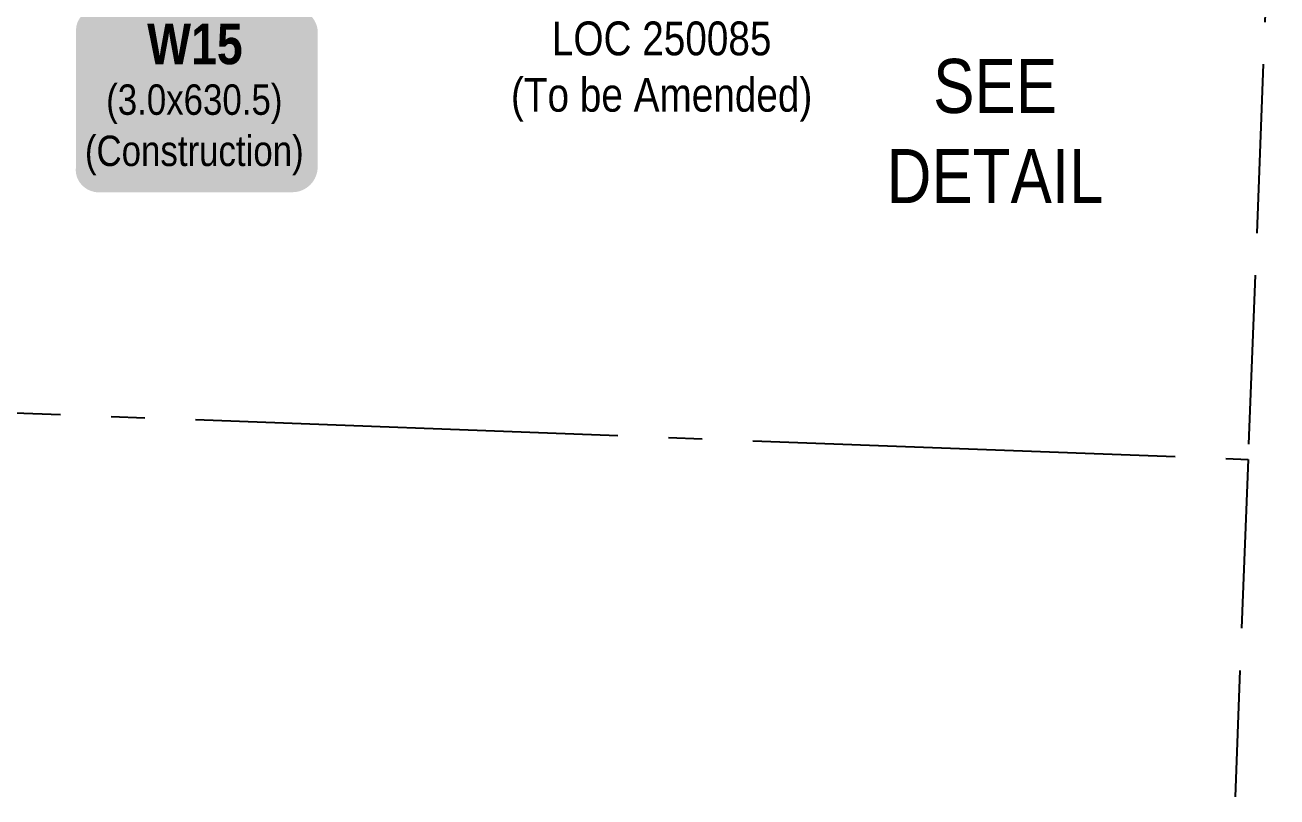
# Model space of a CAD drawing. Extents: x 328899 to 333357, y 6155734 to 6158534.
# Drawn here: x 332038.7 to 332409, y 6156530.1 to 6156758.6 of the extents above; entities that cross this region are included whole.
import ezdxf

# ---------------------------------------------------------------- set-up
doc = ezdxf.new("R2010")
doc.units = 0
doc.header["$LTSCALE"] = 5
doc.header["$PDSIZE"] = 0.5
doc.linetypes.add('foc-QUARTERLINE', pattern=[33, 25, -3, 2, -3])
doc.linetypes.add('foc-UNSURVEYED', pattern=[12.5, 10, -2.5])
doc.layers.get('Defpoints').update_dxf_attribs({"color": 9})
doc.layers.add('C-RW-T', color=13, linetype='Continuous', lineweight=9)
for name, color, linetype in [('DETAIL-T', 7, 'Continuous'), ('L-QSEC', 8, 'foc-QUARTERLINE'), ('L-USEC', 7, 'foc-UNSURVEYED'), ('P-TEMP-BLOCKS', 250, 'Continuous')]:
    doc.layers.add(name, color=color, linetype=linetype)
doc.styles.add('80', font='ARIALN.TTF', dxfattribs={"height": 10})
doc.styles.add('80CG', font='ARIALN.TTF', dxfattribs={"height": 10})
doc.styles.add('BOLD', font='ARIALNB.TTF')
doc.dimstyles.new('Compass 5 000', dxfattribs={"dimscale": 5, "dimtxt": 9, "dimasz": 2, "dimexe": 0.2, "dimexo": 0.0625, "dimgap": 0.5, "dimtad": 0, "dimtih": 1, "dimtoh": 1, "dimzin": 0, "dimdsep": 46, "dimtxsty": '80CG', "dimcen": 0.1, "dimse1": 1, "dimse2": 1, "dimclrd": 256, "dimclrt": 256, "dimaunit": 1, "dimadec": 4, "dimazin": 0, "dimtfac": 0.06, "dimtofl": 0, "dimtmove": 0, "dimatfit": 1, "dimfxl": 0.2, "dimtolj": 1, "dimtzin": 0, "dimlwd": -1, "dimarcsym": 0})

# ---------------------------------------------------------------- blocks, each defined once
blk = doc.blocks.new('*U39')
h = blk.add_hatch(color=111)
edge = h.paths.add_edge_path()
edge.add_line((-28.99999999999999, -34.03712297230959), (28.99999999999998, -34.03712297230959))
edge.add_arc((28.99999999999998, -28.03712297230959), 6, 270, 360)
edge.add_line((34.99999999999998, -28.03712297230959), (34.99999999999999, 12.5))
edge.add_arc((28.99999999999999, 12.5), 6, 0, 90)
edge.add_line((28.99999999999999, 18.5), (-28.99999999999999, 18.5))
edge.add_arc((-28.99999999999999, 12.5), 6, 90, 180)
edge.add_line((-34.99999999999999, 12.5), (-34.99999999999999, -28.03712297230959))
edge.add_arc((-28.99999999999999, -28.03712297230959), 6, 180, 270)
at = {"flags": 128}
blk.add_lwpolyline([(-95.4725260975471, 115.2478375436046, 0, 7.499999999999998, 0), (-3.398394867633905e-15, 0, 0, 0, 0)], format="xyseb", dxfattribs=at)
at = {"color": 250, "flags": 128}
blk.add_lwpolyline([(-28.99999999999999, -34.03712297230959, 3, 3, 0), (28.99999999999998, -34.03712297230959, 3, 3, 0.414213562373095), (34.99999999999998, -28.03712297230959, 3, 3, 0), (34.99999999999999, 12.5, 3, 0, 0.414213562373095), (28.99999999999999, 18.5, 0, 0, 0), (-28.99999999999999, 18.5, 0, 0, 0.414213562373095), (-34.99999999999999, 12.5, 0, 0, 0), (-34.99999999999999, -28.03712297230959, 0, 3, 0.414213562373095)], format="xyseb", close=True, dxfattribs=at)
at = {"color": 250}
for tag, p, height, style in [('TEMP_AREA_W1_001', (-9.212824010914055, 2.244292974654144), 12, 'BOLD'), ('ENTER_TEXT_001', (-30.65893587994544, -12.62358668049049), 9, '80')]:
    blk.add_attdef(tag, p, '', height=height, dxfattribs=dict(at, style=style))
blk = doc.blocks.new('*D46')
at = {"layer": 'C-RW-T', "transparency": 16777216}
for p, q in [((332106.5934018739, 6156897.322097034), (332102.3300781571, 6156906.367762896)), ((332121.5136569305, 6156865.665190174), (332170.6367057618, 6156761.438836424)), ((332170.6367057618, 6156761.438836424), (332180.6367057622, 6156761.438836424))]:
    blk.add_line(p, q, dxfattribs=at)
for points in [[(332108.1010128511, 6156898.032650987), (332105.0857908973, 6156896.611543082), (332110.8567255903, 6156888.276431172)], [(332123.0212679077, 6156866.375744127), (332120.0060459538, 6156864.954636222), (332117.2503332137, 6156874.710856036)]]:
    blk.add_solid(points, dxfattribs=at)
at = {"layer": 'Defpoints', "color": 0, "transparency": 16777216}
for p in [(332154.6855155188, 6156908.933431158), (332161.0791231422, 6156895.367856022), (332117.2503332137, 6156874.710856036)]:
    blk.add_point(p, dxfattribs=at)
at = {"layer": 'C-RW-T', "transparency": 16777216, "insert": (332227.018015448, 6156761.438836424), "char_height": 10, "attachment_point": 5, "style": '80CG'}
blk.add_mtext('\\A1;CNRL\\P20.00 A/R\\PLOC 250085\\P(To be Amended)', dxfattribs=at)

msp = doc.modelspace()

# ---------------------------------------------------------------- linework, layer by layer
at = {"layer": 'L-QSEC', "flags": 128}
msp.add_lwpolyline([(331594.5002907182, 6156660.460317033), (332400.4901512678, 6156630.040796827)], dxfattribs=at)
at = {"layer": 'L-USEC', "flags": 128}
for points in [[(332431.2050559427, 6157433.956128255), (332415.847708017, 6157031.99835182), (332400.4901512678, 6156630.040796827)], [(332400.4901512678, 6156630.040796827), (332396.6735217097, 6156530.133304159)]]:
    msp.add_lwpolyline(points, dxfattribs=at)

# ---------------------------------------------------------------- block references
at = {"layer": 'P-TEMP-BLOCKS'}
ref = msp.add_blockref('*U39', (332088.7703177119, 6156744.619271072), dxfattribs=dict(at, xscale=0.99980356, yscale=0.99980356, zscale=0.99980356))
ref.add_attrib('TEMP_AREA_W1_001', 'W15', (332074.8289913997, 6156746.965422315), dxfattribs={"layer": '0', "color": 250, "height": 11.99764271999999, "style": 'BOLD'})
ref.add_attrib('ENTER_TEXT_001', '(3.0x630.5)', (332062.6993827939, 6156731.998164169), dxfattribs={"layer": '0', "color": 250, "height": 8.998232039999994, "style": '80'})
ref.add_attrib('ENTER_TEXT_002', '(Construction)', (332056.4079859037, 6156716.841524117), dxfattribs={"layer": '0', "color": 250, "height": 8.998232039999994, "style": '80'})

# ---------------------------------------------------------------- texts
at = {"layer": 'DETAIL-T', "color": 3, "insert": (332325.6691073352, 6156727.209052579), "char_height": 15.9968569599996, "width": 74.16452784839784, "attachment_point": 5, "style": '80CG', "bg_fill": 3, "box_fill_scale": 1.2, "bg_fill_color": 256, "bg_fill_transparency": 0}
msp.add_mtext('SEE\\PDETAIL', dxfattribs=at)

# ---------------------------------------------------------------- dimensions: what is measured, and where the dimension line sits
at = {"layer": 'C-RW-T'}
dim = msp.add_linear_dim(base=(332117.2503332137, 6156874.710856036), p1=(332154.6855155188, 6156908.933431158), p2=(332161.0791231416, 6156895.367856022), angle=295.23502737529395, text='CNRL\\P20.00 A/R\\PLOC 250085\\P(To be Amended)', dimstyle='Compass 5 000', dxfattribs=at)
dim.commit()
dim.dimension.update_dxf_attribs({"geometry": '*D46', "text_midpoint": (332227.018015448, 6156761.438836424), "dimtype": 161})

doc.saveas('drawing.dxf')
